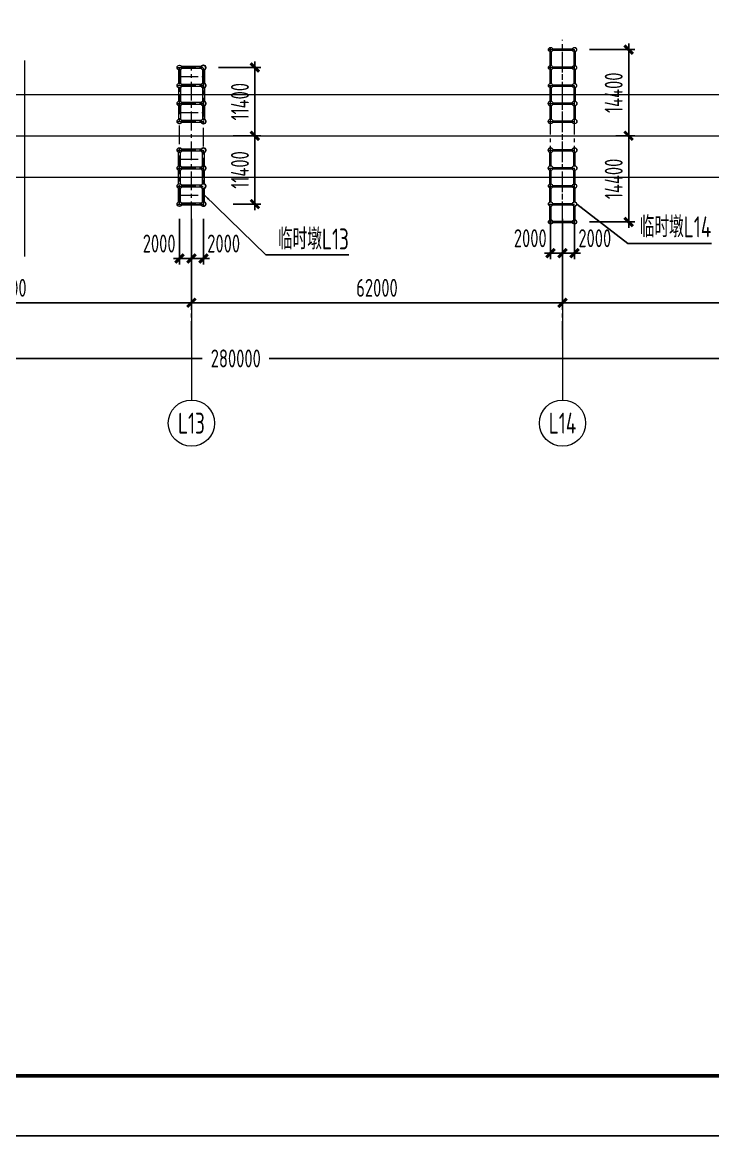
# Model space of a CAD drawing. Extents: x -2876908 to 633791, y -1383861 to 872234.
# Drawn here: x -252076 to -136731, y 278234 to 464302 of the extents above; entities that cross this region are included whole.
import ezdxf
from ezdxf.enums import TextEntityAlignment as Align

# ---------------------------------------------------------------- set-up
doc = ezdxf.new("R2010")
doc.units = 0
doc.header["$LTSCALE"] = 5
doc.header["$MEASUREMENT"] = 0
doc.linetypes.add('CENTER', pattern=[2, 1.25, -0.25, 0.25, -0.25])
doc.linetypes.add('DASHED', pattern=[0.75, 0.5, -0.25])
doc.layers.get('0').update_dxf_attribs({"linetype": 'CONTINUOUS', "lineweight": 25})
doc.layers.get('DEFPOINTS').update_dxf_attribs({"color": 35, "linetype": 'CONTINUOUS', "lineweight": 13})
for name, color, linetype, lineweight in [('1粗实线', 1, 'CONTINUOUS', 30), ('3中心线', 6, 'CENTER', 18), ('4虚线', 2, 'DASHED', 18), ('5标注', 3, 'CONTINUOUS', 15), ('6文本', 7, 'CONTINUOUS', 15), ('8轮廓线', 4, 'CONTINUOUS', 15), ('DIM', 3, 'CONTINUOUS', 0), ('HFZT', 5, 'CONTINUOUS', 15)]:
    doc.layers.add(name, color=color, linetype=linetype, lineweight=lineweight)
doc.layers.add('M_Prof', color=2, linetype='CONTINUOUS')
doc.styles.add('TSSD_Dimension', font='tssdeng.shx', dxfattribs={"width": 0.7, "bigfont": 'hztxt.shx'})
doc.styles.add('TSSD_NORM', font='tssdeng.shx', dxfattribs={"width": 0.7, "bigfont": 'hztxt.shx'})
doc.dimstyles.new('TSSD_100_100', dxfattribs={"dimtxt": 300, "dimasz": 100, "dimexe": 100, "dimexo": 250, "dimgap": 100, "dimtad": 1, "dimdec": 0, "dimzin": 0, "dimdsep": 46, "dimtxsty": 'TSSD_Dimension', "dimblk": 'ARCHTICK', "dimblk1": 'ARCHTICK', "dimblk2": 'ARCHTICK', "dimcen": 0, "dimdle": 100, "dimclrt": 7, "dimadec": 0, "dimazin": 0, "dimtfac": 1, "dimtdec": 0, "dimtix": 1, "dimtmove": 2, "dimatfit": 3, "dimfxl": 1, "dimtolj": 1, "dimtzin": 0, "dimarcsym": 0})

# ---------------------------------------------------------------- blocks, each defined once
blk = doc.blocks.new('图框')
blk.add_line((81210, -10000), (-1573790, -10000))
at = {"color": 7, "linetype": 'Continuous'}
blk.add_lwpolyline([(-1598790, -10000), (-1598790, 287000), (81210, 287000), (81210, -10000), (-1598790, -10000)], dxfattribs=at)
at = {"layer": '1粗实线', "color": 7, "linetype": 'Continuous', "const_width": 600}
blk.add_lwpolyline([(-1573790, 0), (-1573790, 277000), (71210, 277000), (71210, 0), (-1573790, 0)], dxfattribs=at)
at = {"layer": 'HFZT', "color": 2, "style": 'TSSD_NORM', "width": 0.7}
for tag, height, p in [('比例尺', 2500, (63962, 21000)), ('图号', 2500, (36224, 7000)), ('日期', 2500, (63962, 7000)), ('图名', 4000, (-19528, 4250))]:
    blk.add_attdef(tag, text='', height=height, dxfattribs=at).set_placement(p, align=Align.MIDDLE)
blk = doc.blocks.new('平面图')
at = {"layer": '3中心线'}
blk.add_line((-119151, -20194), (-119151, 12574), dxfattribs=at)
blk.add_lwpolyline([(-1432236, 0), (212764, 0)], dxfattribs=at)
at = {"layer": '8轮廓线'}
for points in [[(-1432236, 6900), (212764, 6900)], [(-1432236, -6900), (212764, -6900)]]:
    blk.add_lwpolyline(points, dxfattribs=at)
blk = doc.blocks.new('_ArchTick')
at = {"color": 0, "linetype": 'ByBlock', "const_width": 0.5}
blk.add_lwpolyline([(-0.71, -0.71), (0.71, 0.71)], dxfattribs=at)
blk = doc.blocks.new('*D71')
at = {"layer": 'DEFPOINTS', "color": 0, "transparency": 16777216}
for p in [(-223821, 433928), (-285821, 430928), (-223821, 417425)]:
    blk.add_point(p, dxfattribs=at)
at = {"layer": 'DIM', "color": 0, "lineweight": -2, "transparency": 16777216}
for p, q in [((-223821, 431428), (-223821, 416425)), ((-286821, 417425), (-222821, 417425))]:
    blk.add_line(p, q, dxfattribs=at)
at = {"layer": 'DIM', "color": 0, "linetype": 'ByBlock', "lineweight": -2, "transparency": 16777216}
blk.add_line((-285821, 428428), (-285821, 416425), dxfattribs=at)
at = {"layer": 'DIM', "color": 0, "lineweight": -2, "transparency": 16777216, "xscale": 1000, "yscale": 1000, "zscale": 1000, "rotation": 180}
blk.add_blockref('_ArchTick', (-285821, 417425), dxfattribs=at)
at = {"layer": 'DIM', "color": 0, "lineweight": -2, "transparency": 16777216, "xscale": 1000, "yscale": 1000, "zscale": 1000}
blk.add_blockref('_ArchTick', (-223821, 417425), dxfattribs=at)
at = {"layer": 'DIM', "color": 7, "transparency": 16777216, "insert": (-254821, 419925), "char_height": 3000, "attachment_point": 5, "style": 'TSSD_Dimension'}
blk.add_mtext('\\A1;62000', dxfattribs=at)
blk = doc.blocks.new('*D72')
at = {"layer": 'DEFPOINTS', "color": 0, "transparency": 16777216}
for p in [(-223821, 433928), (-161821, 430928), (-161821, 417425)]:
    blk.add_point(p, dxfattribs=at)
at = {"layer": 'DIM', "color": 0, "linetype": 'ByBlock', "lineweight": -2, "transparency": 16777216}
blk.add_line((-223821, 431428), (-223821, 416425), dxfattribs=at)
at = {"layer": 'DIM', "color": 0, "lineweight": -2, "transparency": 16777216}
for p, q in [((-161821, 428428), (-161821, 416425)), ((-224821, 417425), (-160821, 417425))]:
    blk.add_line(p, q, dxfattribs=at)
at = {"layer": 'DIM', "color": 0, "lineweight": -2, "transparency": 16777216, "xscale": 1000, "yscale": 1000, "zscale": 1000, "rotation": 180}
blk.add_blockref('_ArchTick', (-223821, 417425), dxfattribs=at)
at = {"layer": 'DIM', "color": 0, "lineweight": -2, "transparency": 16777216, "xscale": 1000, "yscale": 1000, "zscale": 1000}
blk.add_blockref('_ArchTick', (-161821, 417425), dxfattribs=at)
at = {"layer": 'DIM', "color": 7, "transparency": 16777216, "insert": (-192821, 419925), "char_height": 3000, "attachment_point": 5, "style": 'TSSD_Dimension'}
blk.add_mtext('\\A1;62000', dxfattribs=at)
blk = doc.blocks.new('*D73')
at = {"layer": 'DEFPOINTS', "color": 0, "transparency": 16777216}
for p in [(-161821, 430928), (-83821, 431020), (-83821, 417425)]:
    blk.add_point(p, dxfattribs=at)
at = {"layer": 'DIM', "color": 0, "linetype": 'ByBlock', "lineweight": -2, "transparency": 16777216}
blk.add_line((-161821, 428428), (-161821, 416425), dxfattribs=at)
at = {"layer": 'DIM', "color": 0, "lineweight": -2, "transparency": 16777216}
for p, q in [((-83821, 428520), (-83821, 416425)), ((-162821, 417425), (-82821, 417425))]:
    blk.add_line(p, q, dxfattribs=at)
at = {"layer": 'DIM', "color": 0, "lineweight": -2, "transparency": 16777216, "xscale": 1000, "yscale": 1000, "zscale": 1000, "rotation": 180}
blk.add_blockref('_ArchTick', (-161821, 417425), dxfattribs=at)
at = {"layer": 'DIM', "color": 0, "lineweight": -2, "transparency": 16777216, "xscale": 1000, "yscale": 1000, "zscale": 1000}
blk.add_blockref('_ArchTick', (-83821, 417425), dxfattribs=at)
at = {"layer": 'DIM', "color": 7, "transparency": 16777216, "insert": (-122821, 419925), "char_height": 3000, "attachment_point": 5, "style": 'TSSD_Dimension'}
blk.add_mtext('\\A1;78000', dxfattribs=at)
blk = doc.blocks.new('*D81')
at = {"layer": 'DEFPOINTS', "color": 0, "transparency": 16777216}
for p in [(-363821, 430928), (-83821, 431020), (-83821, 408125)]:
    blk.add_point(p, dxfattribs=at)
at = {"layer": 'DIM', "color": 0, "linetype": 'ByBlock', "lineweight": -2, "transparency": 16777216}
blk.add_line((-363821, 428428), (-363821, 407125), dxfattribs=at)
at = {"layer": 'DIM', "color": 0, "lineweight": -2, "transparency": 16777216}
for p, q in [((-83821, 428520), (-83821, 407125)), ((-364821, 408125), (-222014, 408125)), ((-82821, 408125), (-210806, 408125))]:
    blk.add_line(p, q, dxfattribs=at)
at = {"layer": 'DIM', "color": 0, "lineweight": -2, "transparency": 16777216, "xscale": 1000, "yscale": 1000, "zscale": 1000, "rotation": 180}
blk.add_blockref('_ArchTick', (-363821, 408125), dxfattribs=at)
at = {"layer": 'DIM', "color": 0, "lineweight": -2, "transparency": 16777216, "xscale": 1000, "yscale": 1000, "zscale": 1000}
blk.add_blockref('_ArchTick', (-83821, 408125), dxfattribs=at)
at = {"layer": 'DIM', "color": 7, "transparency": 16777216, "insert": (-216410, 408125), "char_height": 3000, "attachment_point": 5, "style": 'TSSD_Dimension'}
blk.add_mtext('\\A1;280000', dxfattribs=at)
blk = doc.blocks.new('F3T')
at = {"layer": '5标注'}
for p, q in [((-154808, 14863), (-154808, -408)), ((-92808, 14863), (-92808, -408))]:
    blk.add_line(p, q, dxfattribs=at)
for centre in [(-154808, -4271), (-92808, -4271)]:
    blk.add_circle(centre, 3863, dxfattribs=at)
at = {"layer": '5标注', "style": 'TSSD_NORM', "width": 0.7}
for s, p in [('L13', (-154808, -4278)), ('L14', (-92808, -4278))]:
    blk.add_text(s, height=3500, dxfattribs=at).set_placement(p, align=Align.MIDDLE_CENTER)
blk = doc.blocks.new('*D1835')
at = {"layer": 'DEFPOINTS', "color": 0, "transparency": 16777216}
for p in [(-219321, 445328), (-213214, 445328), (-219321, 433928)]:
    blk.add_point(p, dxfattribs=at)
at = {"layer": 'DIM', "color": 0, "lineweight": -2, "transparency": 16777216}
for p, q in [((-216821, 445328), (-212214, 445328)), ((-213214, 432928), (-213214, 446328))]:
    blk.add_line(p, q, dxfattribs=at)
at = {"layer": 'DIM', "color": 0, "linetype": 'ByBlock', "lineweight": -2, "transparency": 16777216}
blk.add_line((-216821, 433928), (-212214, 433928), dxfattribs=at)
at = {"layer": 'DIM', "color": 0, "lineweight": -2, "transparency": 16777216, "xscale": 1000, "yscale": 1000, "zscale": 1000}
for p, rotation in [((-213214, 445328), 90), ((-213214, 433928), 270)]:
    blk.add_blockref('_ArchTick', p, dxfattribs=dict(at, rotation=rotation))
at = {"layer": 'DIM', "color": 7, "transparency": 16777216, "insert": (-215714, 439628), "char_height": 3000, "attachment_point": 5, "rotation": 90, "style": 'TSSD_Dimension'}
blk.add_mtext('\\A1;11400', dxfattribs=at)
blk = doc.blocks.new('*D1836')
at = {"layer": 'DEFPOINTS', "color": 0, "transparency": 16777216}
for p in [(-225821, 433928), (-223821, 433928), (-223821, 424824)]:
    blk.add_point(p, dxfattribs=at)
at = {"layer": 'DIM', "color": 0, "linetype": 'ByBlock', "lineweight": -2, "transparency": 16777216}
blk.add_line((-225821, 431428), (-225821, 423824), dxfattribs=at)
at = {"layer": 'DIM', "color": 0, "lineweight": -2, "transparency": 16777216}
for p, q in [((-223821, 431428), (-223821, 423824)), ((-225821, 424824), (-226821, 424824)), ((-225821, 424824), (-223821, 424824)), ((-223821, 424824), (-222821, 424824))]:
    blk.add_line(p, q, dxfattribs=at)
at = {"layer": 'DIM', "color": 0, "lineweight": -2, "transparency": 16777216, "xscale": 1000, "yscale": 1000, "zscale": 1000}
blk.add_blockref('_ArchTick', (-225821, 424824), dxfattribs=at)
at = {"layer": 'DIM', "color": 0, "lineweight": -2, "transparency": 16777216, "xscale": 1000, "yscale": 1000, "zscale": 1000, "rotation": 180}
blk.add_blockref('_ArchTick', (-223821, 424824), dxfattribs=at)
at = {"layer": 'DIM', "color": 7, "transparency": 16777216, "insert": (-229210, 427324), "char_height": 3000, "attachment_point": 5, "style": 'TSSD_Dimension'}
blk.add_mtext('\\A1;2000', dxfattribs=at)
blk = doc.blocks.new('*D1837')
at = {"layer": 'DEFPOINTS', "color": 0, "transparency": 16777216}
for p in [(-223821, 433928), (-221821, 433928), (-221821, 424824)]:
    blk.add_point(p, dxfattribs=at)
at = {"layer": 'DIM', "color": 0, "linetype": 'ByBlock', "lineweight": -2, "transparency": 16777216}
blk.add_line((-223821, 431428), (-223821, 423824), dxfattribs=at)
at = {"layer": 'DIM', "color": 0, "lineweight": -2, "transparency": 16777216}
for p, q in [((-221821, 431428), (-221821, 423824)), ((-224821, 424824), (-220821, 424824))]:
    blk.add_line(p, q, dxfattribs=at)
at = {"layer": 'DIM', "color": 0, "lineweight": -2, "transparency": 16777216, "xscale": 1000, "yscale": 1000, "zscale": 1000, "rotation": 180}
blk.add_blockref('_ArchTick', (-223821, 424824), dxfattribs=at)
at = {"layer": 'DIM', "color": 0, "lineweight": -2, "transparency": 16777216, "xscale": 1000, "yscale": 1000, "zscale": 1000}
blk.add_blockref('_ArchTick', (-221821, 424824), dxfattribs=at)
at = {"layer": 'DIM', "color": 7, "transparency": 16777216, "insert": (-218433, 427324), "char_height": 3000, "attachment_point": 5, "style": 'TSSD_Dimension'}
blk.add_mtext('\\A1;2000', dxfattribs=at)
blk = doc.blocks.new('*D1844')
at = {"layer": 'DEFPOINTS', "color": 0, "transparency": 16777216}
for p in [(-221821, 456728), (-213214, 456728), (-216821, 445328)]:
    blk.add_point(p, dxfattribs=at)
at = {"layer": 'DIM', "color": 0, "lineweight": -2, "transparency": 16777216}
for p, q in [((-213214, 444328), (-213214, 457728)), ((-219321, 456728), (-212214, 456728))]:
    blk.add_line(p, q, dxfattribs=at)
at = {"layer": 'DIM', "color": 0, "linetype": 'ByBlock', "lineweight": -2, "transparency": 16777216}
blk.add_line((-214321, 445328), (-212214, 445328), dxfattribs=at)
at = {"layer": 'DIM', "color": 0, "lineweight": -2, "transparency": 16777216, "xscale": 1000, "yscale": 1000, "zscale": 1000}
for p, rotation in [((-213214, 456728), 90), ((-213214, 445328), 270)]:
    blk.add_blockref('_ArchTick', p, dxfattribs=dict(at, rotation=rotation))
at = {"layer": 'DIM', "color": 7, "transparency": 16777216, "insert": (-215714, 451028), "char_height": 3000, "attachment_point": 5, "rotation": 90, "style": 'TSSD_Dimension'}
blk.add_mtext('\\A1;11400', dxfattribs=at)
blk = doc.blocks.new('*D1875')
at = {"layer": 'DEFPOINTS', "color": 0, "transparency": 16777216}
for p in [(-163821, 433928), (-161821, 433928), (-161821, 425712)]:
    blk.add_point(p, dxfattribs=at)
at = {"layer": 'DIM', "color": 0, "linetype": 'ByBlock', "lineweight": -2, "transparency": 16777216}
blk.add_line((-163821, 431428), (-163821, 424712), dxfattribs=at)
at = {"layer": 'DIM', "color": 0, "lineweight": -2, "transparency": 16777216}
for p, q in [((-161821, 431428), (-161821, 424712)), ((-163821, 425712), (-164821, 425712)), ((-163821, 425712), (-161821, 425712)), ((-161821, 425712), (-160821, 425712))]:
    blk.add_line(p, q, dxfattribs=at)
at = {"layer": 'DIM', "color": 0, "lineweight": -2, "transparency": 16777216, "xscale": 1000, "yscale": 1000, "zscale": 1000}
blk.add_blockref('_ArchTick', (-163821, 425712), dxfattribs=at)
at = {"layer": 'DIM', "color": 0, "lineweight": -2, "transparency": 16777216, "xscale": 1000, "yscale": 1000, "zscale": 1000, "rotation": 180}
blk.add_blockref('_ArchTick', (-161821, 425712), dxfattribs=at)
at = {"layer": 'DIM', "color": 7, "transparency": 16777216, "insert": (-167210, 428212), "char_height": 3000, "attachment_point": 5, "style": 'TSSD_Dimension'}
blk.add_mtext('\\A1;2000', dxfattribs=at)
blk = doc.blocks.new('*D1876')
at = {"layer": 'DEFPOINTS', "color": 0, "transparency": 16777216}
for p in [(-161821, 433928), (-159821, 433928), (-159821, 425712)]:
    blk.add_point(p, dxfattribs=at)
at = {"layer": 'DIM', "color": 0, "linetype": 'ByBlock', "lineweight": -2, "transparency": 16777216}
blk.add_line((-161821, 431428), (-161821, 424712), dxfattribs=at)
at = {"layer": 'DIM', "color": 0, "lineweight": -2, "transparency": 16777216}
for p, q in [((-159821, 431428), (-159821, 424712)), ((-162821, 425712), (-158821, 425712))]:
    blk.add_line(p, q, dxfattribs=at)
at = {"layer": 'DIM', "color": 0, "lineweight": -2, "transparency": 16777216, "xscale": 1000, "yscale": 1000, "zscale": 1000, "rotation": 180}
blk.add_blockref('_ArchTick', (-161821, 425712), dxfattribs=at)
at = {"layer": 'DIM', "color": 0, "lineweight": -2, "transparency": 16777216, "xscale": 1000, "yscale": 1000, "zscale": 1000}
blk.add_blockref('_ArchTick', (-159821, 425712), dxfattribs=at)
at = {"layer": 'DIM', "color": 7, "transparency": 16777216, "insert": (-156433, 428212), "char_height": 3000, "attachment_point": 5, "style": 'TSSD_Dimension'}
blk.add_mtext('\\A1;2000', dxfattribs=at)
blk = doc.blocks.new('*D1883')
at = {"layer": 'DEFPOINTS', "color": 0, "transparency": 16777216}
for p in [(-155400, 445328), (-150770, 445328), (-159821, 430928)]:
    blk.add_point(p, dxfattribs=at)
at = {"layer": 'DIM', "color": 0, "lineweight": -2, "transparency": 16777216}
for p, q in [((-152900, 445328), (-149770, 445328)), ((-150770, 429928), (-150770, 446328))]:
    blk.add_line(p, q, dxfattribs=at)
at = {"layer": 'DIM', "color": 0, "linetype": 'ByBlock', "lineweight": -2, "transparency": 16777216}
blk.add_line((-157321, 430928), (-149770, 430928), dxfattribs=at)
at = {"layer": 'DIM', "color": 0, "lineweight": -2, "transparency": 16777216, "xscale": 1000, "yscale": 1000, "zscale": 1000}
for p, rotation in [((-150770, 445328), 90), ((-150770, 430928), 270)]:
    blk.add_blockref('_ArchTick', p, dxfattribs=dict(at, rotation=rotation))
at = {"layer": 'DIM', "color": 7, "transparency": 16777216, "insert": (-153270, 438128), "char_height": 3000, "attachment_point": 5, "rotation": 90, "style": 'TSSD_Dimension'}
blk.add_mtext('\\A1;14400', dxfattribs=at)
blk = doc.blocks.new('*D1884')
at = {"layer": 'DEFPOINTS', "color": 0, "transparency": 16777216}
for p in [(-159821, 459728), (-150770, 459728), (-155400, 445328)]:
    blk.add_point(p, dxfattribs=at)
at = {"layer": 'DIM', "color": 0, "lineweight": -2, "transparency": 16777216}
for p, q in [((-157321, 459728), (-149770, 459728)), ((-150770, 444328), (-150770, 460728))]:
    blk.add_line(p, q, dxfattribs=at)
at = {"layer": 'DIM', "color": 0, "linetype": 'ByBlock', "lineweight": -2, "transparency": 16777216}
blk.add_line((-152900, 445328), (-149770, 445328), dxfattribs=at)
at = {"layer": 'DIM', "color": 0, "lineweight": -2, "transparency": 16777216, "xscale": 1000, "yscale": 1000, "zscale": 1000}
for p, rotation in [((-150770, 459728), 90), ((-150770, 445328), 270)]:
    blk.add_blockref('_ArchTick', p, dxfattribs=dict(at, rotation=rotation))
at = {"layer": 'DIM', "color": 7, "transparency": 16777216, "insert": (-153270, 452528), "char_height": 3000, "attachment_point": 5, "rotation": 90, "style": 'TSSD_Dimension'}
blk.add_mtext('\\A1;14400', dxfattribs=at)

msp = doc.modelspace()

# ---------------------------------------------------------------- linework, layer by layer
at = {"layer": '3中心线', "ltscale": 500}
for p, q in [((-164221.087, 459727.767), (-159421.087, 459727.767)), ((-163821.087, 430527.773), (-163821.087, 460042.767)), ((-161821.087, 411240.199), (-161821.087, 461380.235)), ((-161821.087, 430927.773), (-161821.087, 459727.767)), ((-159821.087, 430527.773), (-159821.087, 459727.767)), ((-226221.088, 456727.767), (-221421.088, 456727.767)), ((-225821.088, 433927.773), (-225821.088, 456727.767)), ((-223821.088, 411240.199), (-223821.088, 456727.767)), ((-221821.088, 433527.773), (-221821.088, 456727.767)), ((-164221.087, 456727.767), (-159421.087, 456727.767)), ((-225821.088, 455227.767), (-221821.088, 455227.767)), ((-226221.088, 453727.767), (-221421.088, 453727.767)), ((-225821.088, 452227.767), (-221821.088, 452227.767)), ((-164221.087, 453727.767), (-159421.087, 453727.767)), ((-226221.088, 450727.767), (-221421.088, 450727.767)), ((-164221.087, 450727.767), (-159421.087, 450727.767)), ((-225821.088, 449227.767), (-221821.088, 449227.767)), ((-226221.088, 447727.767), (-221421.088, 447727.767)), ((-164221.087, 447727.767), (-159421.087, 447727.767)), ((-226221.088, 442927.773), (-221421.088, 442927.773)), ((-164221.087, 442927.773), (-159421.087, 442927.773)), ((-225821.088, 441427.773), (-221821.088, 441427.773)), ((-226221.088, 439927.773), (-221421.088, 439927.773)), ((-164221.087, 439927.773), (-159421.087, 439927.773)), ((-225821.088, 438427.773), (-221821.088, 438427.773)), ((-226221.088, 436927.773), (-221421.088, 436927.773)), ((-225821.088, 435427.773), (-221821.088, 435427.773)), ((-164221.087, 436927.773), (-159421.087, 436927.773)), ((-226221.088, 433927.773), (-221421.088, 433927.773)), ((-164221.087, 433927.773), (-159421.087, 433927.773)), ((-164221.087, 430927.773), (-159421.087, 430927.773))]:
    msp.add_line(p, q, dxfattribs=at)
at = {"layer": '4虚线', "ltscale": 500}
for p, q in [((-163476.286, 459831.267), (-160165.888, 459831.267)), ((-163476.286, 459624.267), (-160165.888, 459624.267)), ((-163924.587, 459382.966), (-163924.587, 457072.568)), ((-163717.587, 459382.966), (-163717.587, 457072.568)), ((-159924.587, 459382.966), (-159924.587, 457072.568)), ((-159717.587, 459382.966), (-159717.587, 457072.568)), ((-225975.588, 456358.809), (-225975.588, 454096.725)), ((-225666.588, 456358.809), (-225666.588, 454096.725)), ((-222190.045, 456882.267), (-225452.13, 456882.267)), ((-222190.045, 456573.267), (-225452.13, 456573.267)), ((-221975.588, 456358.809), (-221975.588, 454096.725)), ((-221666.588, 456358.809), (-221666.588, 454096.725)), ((-163924.587, 456382.966), (-163924.587, 454072.568)), ((-163717.587, 456382.966), (-163717.587, 454072.568)), ((-163476.286, 456831.267), (-160165.888, 456831.267)), ((-163476.286, 456624.267), (-160165.888, 456624.267)), ((-159924.587, 456382.966), (-159924.587, 454072.568)), ((-159717.587, 456382.966), (-159717.587, 454072.568)), ((-225975.588, 453358.809), (-225975.588, 451096.725)), ((-225666.588, 453358.809), (-225666.588, 451096.725)), ((-222190.045, 453882.267), (-225452.13, 453882.267)), ((-222190.045, 453573.267), (-225452.13, 453573.267)), ((-221975.588, 453358.809), (-221975.588, 451096.725)), ((-221666.588, 453358.809), (-221666.588, 451096.725)), ((-163924.587, 453382.966), (-163924.587, 451114.145)), ((-163717.587, 453382.966), (-163717.587, 451114.145)), ((-163476.286, 453831.267), (-160165.888, 453831.267)), ((-163476.286, 453624.267), (-160165.888, 453624.267)), ((-159924.587, 453382.966), (-159924.587, 451114.145)), ((-159717.587, 453382.966), (-159717.587, 451114.145)), ((-225975.588, 450358.809), (-225975.588, 448096.725)), ((-225666.588, 450358.809), (-225666.588, 448096.725)), ((-222190.045, 450882.267), (-225452.13, 450882.267)), ((-222190.045, 450573.267), (-225452.13, 450573.267)), ((-221975.588, 450358.809), (-221975.588, 448096.725)), ((-221666.588, 450358.809), (-221666.588, 448096.725)), ((-163924.587, 450341.389), (-163924.587, 448114.145)), ((-163717.587, 450341.389), (-163717.587, 448114.145)), ((-163434.71, 450831.267), (-160207.465, 450831.267)), ((-163434.71, 450624.267), (-160207.465, 450624.267)), ((-159924.587, 450341.389), (-159924.587, 448114.145)), ((-159717.587, 450341.389), (-159717.587, 448114.145)), ((-222190.045, 447882.267), (-225452.13, 447882.267)), ((-222190.045, 447573.267), (-225452.13, 447573.267)), ((-163434.71, 447831.267), (-160207.465, 447831.267)), ((-163434.71, 447624.267), (-160207.465, 447624.267)), ((-222190.045, 443082.273), (-225452.13, 443082.273)), ((-163434.71, 443031.273), (-160207.465, 443031.273)), ((-225975.588, 440296.731), (-225975.588, 442558.816)), ((-225666.588, 440296.731), (-225666.588, 442558.816)), ((-222190.045, 442773.273), (-225452.13, 442773.273)), ((-221975.588, 440296.731), (-221975.588, 442558.816)), ((-221666.588, 440296.731), (-221666.588, 442558.816)), ((-163924.587, 440314.151), (-163924.587, 442541.395)), ((-163717.587, 440314.151), (-163717.587, 442541.395)), ((-163434.71, 442824.273), (-160207.465, 442824.273)), ((-159924.587, 440314.151), (-159924.587, 442541.395)), ((-159717.587, 440314.151), (-159717.587, 442541.395)), ((-225975.588, 437296.731), (-225975.588, 439558.816)), ((-225666.588, 437296.731), (-225666.588, 439558.816)), ((-222190.045, 440082.273), (-225452.13, 440082.273)), ((-222190.045, 439773.273), (-225452.13, 439773.273)), ((-221975.588, 437296.731), (-221975.588, 439558.816)), ((-221666.588, 437296.731), (-221666.588, 439558.816)), ((-163924.587, 437272.574), (-163924.587, 439541.395)), ((-163717.587, 437272.574), (-163717.587, 439541.395)), ((-163434.71, 440031.273), (-160207.465, 440031.273)), ((-163434.71, 439824.273), (-160207.465, 439824.273)), ((-159924.587, 437272.574), (-159924.587, 439541.395)), ((-159717.587, 437272.574), (-159717.587, 439541.395)), ((-225975.588, 434296.731), (-225975.588, 436558.816)), ((-225666.588, 434296.731), (-225666.588, 436558.816)), ((-222190.045, 437082.273), (-225452.13, 437082.273)), ((-222190.045, 436773.273), (-225452.13, 436773.273)), ((-221975.588, 434296.731), (-221975.588, 436558.816)), ((-221666.588, 434296.731), (-221666.588, 436558.816)), ((-163924.587, 434272.574), (-163924.587, 436582.972)), ((-163717.587, 434272.574), (-163717.587, 436582.972)), ((-163476.286, 437031.273), (-160165.888, 437031.273)), ((-163476.286, 436824.273), (-160165.888, 436824.273)), ((-159924.587, 434272.574), (-159924.587, 436582.972)), ((-159717.587, 434272.574), (-159717.587, 436582.972)), ((-222190.045, 434082.273), (-225452.13, 434082.273)), ((-222190.045, 433773.273), (-225452.13, 433773.273)), ((-163924.587, 431272.574), (-163924.587, 433582.972)), ((-163717.587, 431272.574), (-163717.587, 433582.972)), ((-163476.286, 434031.273), (-160165.888, 434031.273)), ((-163476.286, 433824.273), (-160165.888, 433824.273)), ((-159924.587, 431272.574), (-159924.587, 433582.972)), ((-159717.587, 431272.574), (-159717.587, 433582.972)), ((-163476.286, 431031.273), (-160165.888, 431031.273)), ((-163476.286, 430824.273), (-160165.888, 430824.273))]:
    msp.add_line(p, q, dxfattribs=at)
for centre in [(-225821.088, 456727.767), (-225821.088, 453727.767), (-225821.088, 450727.767), (-225821.088, 447727.767), (-225821.088, 442927.773), (-225821.088, 439927.773), (-225821.088, 436927.773), (-225821.088, 433927.773)]:
    msp.add_circle(centre, 384, dxfattribs=at)
at = {"layer": '8轮廓线'}
for p, q in [((-163478.145, 459837.267), (-160164.03, 459837.267)), ((-163478.145, 459618.267), (-160164.03, 459618.267)), ((-163930.587, 459384.824), (-163930.587, 457070.71)), ((-163711.587, 459384.824), (-163711.587, 457070.71)), ((-159930.587, 459384.824), (-159930.587, 457070.71)), ((-159711.587, 459384.824), (-159711.587, 457070.71)), ((-225983.588, 456362.262), (-225983.588, 454093.272)), ((-225658.588, 456362.262), (-225658.588, 454093.272)), ((-222186.592, 456890.267), (-225455.583, 456890.267)), ((-222186.592, 456565.267), (-225455.583, 456565.267)), ((-221983.588, 456362.262), (-221983.588, 454093.272)), ((-221658.588, 456362.262), (-221658.588, 454093.272)), ((-163930.587, 456384.824), (-163930.587, 454070.71)), ((-163711.587, 456384.824), (-163711.587, 454070.71)), ((-163478.145, 456837.267), (-160164.03, 456837.267)), ((-163478.145, 456618.267), (-160164.03, 456618.267)), ((-159930.587, 456384.824), (-159930.587, 454070.71)), ((-159711.587, 456384.824), (-159711.587, 454070.71)), ((-225983.588, 453362.262), (-225983.588, 451093.272)), ((-225658.588, 453362.262), (-225658.588, 451093.272)), ((-222186.592, 453890.267), (-225455.583, 453890.267)), ((-222186.592, 453565.267), (-225455.583, 453565.267)), ((-221983.588, 453362.262), (-221983.588, 451093.272)), ((-221658.588, 453362.262), (-221658.588, 451093.272)), ((-163930.587, 453384.824), (-163930.587, 451112.487)), ((-163711.587, 453384.824), (-163711.587, 451112.487)), ((-163478.145, 453837.267), (-160164.03, 453837.267)), ((-163478.145, 453618.267), (-160164.03, 453618.267)), ((-159930.587, 453384.824), (-159930.587, 451112.487)), ((-159711.587, 453384.824), (-159711.587, 451112.487)), ((-225983.588, 450362.262), (-225983.588, 448093.272)), ((-225658.588, 450362.262), (-225658.588, 448093.272)), ((-222186.592, 450890.267), (-225455.583, 450890.267)), ((-222186.592, 450565.267), (-225455.583, 450565.267)), ((-221983.588, 450362.262), (-221983.588, 448093.272)), ((-221658.588, 450362.262), (-221658.588, 448093.272)), ((-163930.587, 450343.047), (-163930.587, 448112.487)), ((-163711.587, 450343.047), (-163711.587, 448112.487)), ((-163436.367, 450837.267), (-160205.808, 450837.267)), ((-163436.367, 450618.267), (-160205.808, 450618.267)), ((-159930.587, 450343.047), (-159930.587, 448112.487)), ((-159711.587, 450343.047), (-159711.587, 448112.487)), ((-222186.592, 447890.267), (-225455.583, 447890.267)), ((-222186.592, 447565.267), (-225455.583, 447565.267)), ((-163436.367, 447837.267), (-160205.808, 447837.267)), ((-163436.367, 447618.267), (-160205.808, 447618.267)), ((-222186.592, 443090.273), (-225455.583, 443090.273)), ((-163436.367, 443037.273), (-160205.808, 443037.273)), ((-225983.588, 440293.278), (-225983.588, 442562.268)), ((-225658.588, 440293.278), (-225658.588, 442562.268)), ((-222186.592, 442765.273), (-225455.583, 442765.273)), ((-221983.588, 440293.278), (-221983.588, 442562.268)), ((-221658.588, 440293.278), (-221658.588, 442562.268)), ((-163930.587, 440312.494), (-163930.587, 442543.053)), ((-163711.587, 440312.494), (-163711.587, 442543.053)), ((-163436.367, 442818.273), (-160205.808, 442818.273)), ((-159930.587, 440312.494), (-159930.587, 442543.053)), ((-159711.587, 440312.494), (-159711.587, 442543.053)), ((-225983.588, 437293.278), (-225983.588, 439562.268)), ((-225658.588, 437293.278), (-225658.588, 439562.268)), ((-222186.592, 440090.273), (-225455.583, 440090.273)), ((-222186.592, 439765.273), (-225455.583, 439765.273)), ((-221983.588, 437293.278), (-221983.588, 439562.268)), ((-221658.588, 437293.278), (-221658.588, 439562.268)), ((-163930.587, 437270.716), (-163930.587, 439543.053)), ((-163711.587, 437270.716), (-163711.587, 439543.053)), ((-163436.367, 440037.273), (-160205.808, 440037.273)), ((-163436.367, 439818.273), (-160205.808, 439818.273)), ((-159930.587, 437270.716), (-159930.587, 439543.053)), ((-159711.587, 437270.716), (-159711.587, 439543.053)), ((-225983.588, 434293.278), (-225983.588, 436562.268)), ((-225658.588, 434293.278), (-225658.588, 436562.268)), ((-222186.592, 437090.273), (-225455.583, 437090.273)), ((-222186.592, 436765.273), (-225455.583, 436765.273)), ((-221983.588, 434293.278), (-221983.588, 436562.268)), ((-221658.588, 434293.278), (-221658.588, 436562.268)), ((-163930.587, 434270.716), (-163930.587, 436584.83)), ((-163711.587, 434270.716), (-163711.587, 436584.83)), ((-163478.145, 437037.273), (-160164.03, 437037.273)), ((-163478.145, 436818.273), (-160164.03, 436818.273)), ((-159930.587, 434270.716), (-159930.587, 436584.83)), ((-159711.587, 434270.716), (-159711.587, 436584.83)), ((-222186.592, 434090.273), (-225455.583, 434090.273)), ((-222186.592, 433765.273), (-225455.583, 433765.273)), ((-163930.587, 431270.716), (-163930.587, 433584.83)), ((-163711.587, 431270.716), (-163711.587, 433584.83)), ((-163478.145, 434037.273), (-160164.03, 434037.273)), ((-163478.145, 433818.273), (-160164.03, 433818.273)), ((-159930.587, 431270.716), (-159930.587, 433584.83)), ((-159711.587, 431270.716), (-159711.587, 433584.83)), ((-163478.145, 431037.273), (-160164.03, 431037.273)), ((-163478.145, 430818.273), (-160164.03, 430818.273))]:
    msp.add_line(p, q, dxfattribs=at)
for centre, radius in [((-163821.087, 459727.767), 360), ((-163821.087, 459727.767), 350), ((-159821.087, 459727.767), 360), ((-159821.087, 459727.767), 350), ((-225821.088, 456727.767), 400), ((-221821.088, 456727.767), 400), ((-163821.087, 456727.767), 360), ((-163821.087, 456727.767), 350), ((-159821.087, 456727.767), 360), ((-159821.087, 456727.767), 350), ((-225821.088, 453727.767), 400), ((-221821.088, 453727.767), 400), ((-163821.087, 453727.767), 360), ((-163821.087, 453727.767), 350), ((-159821.087, 453727.767), 360), ((-159821.087, 453727.767), 350), ((-225821.088, 450727.767), 400), ((-221821.088, 450727.767), 400), ((-163821.087, 450727.767), 400), ((-163821.087, 450727.767), 390), ((-159821.087, 450727.767), 400), ((-159821.087, 450727.767), 390), ((-225821.088, 447727.767), 400), ((-221821.088, 447727.767), 400), ((-163821.087, 447727.767), 400), ((-163821.087, 447727.767), 390), ((-159821.087, 447727.767), 400), ((-159821.087, 447727.767), 390), ((-225821.088, 442927.773), 400), ((-221821.088, 442927.773), 400), ((-163821.087, 442927.773), 400), ((-163821.087, 442927.773), 390), ((-159821.087, 442927.773), 400), ((-159821.087, 442927.773), 390), ((-225821.088, 439927.773), 400), ((-221821.088, 439927.773), 400), ((-163821.087, 439927.773), 400), ((-163821.087, 439927.773), 390), ((-159821.087, 439927.773), 400), ((-159821.087, 439927.773), 390), ((-225821.088, 436927.773), 400), ((-221821.088, 436927.773), 400), ((-163821.087, 436927.773), 360), ((-163821.087, 436927.773), 350), ((-159821.087, 436927.773), 360), ((-159821.087, 436927.773), 350), ((-225821.088, 433927.773), 400), ((-221821.088, 433927.773), 400), ((-163821.087, 433927.773), 360), ((-163821.087, 433927.773), 350), ((-159821.087, 433927.773), 360), ((-159821.087, 433927.773), 350), ((-163821.087, 430927.773), 360), ((-163821.087, 430927.773), 350), ((-159821.087, 430927.773), 360), ((-159821.087, 430927.773), 350)]:
    msp.add_circle(centre, radius, dxfattribs=at)
at = {"layer": 'M_Prof'}
for centre in [(-221821.088, 456727.767), (-221821.088, 453727.767), (-221821.088, 450727.767), (-221821.088, 447727.767), (-221821.088, 442927.773), (-221821.088, 439927.773), (-221821.088, 436927.773), (-221821.088, 433927.773)]:
    msp.add_circle(centre, 384, dxfattribs=at)

# ---------------------------------------------------------------- block references
msp.add_blockref('图框', (9028.284, 288233.761))
at = {"layer": '3中心线', "ltscale": 500}
msp.add_blockref('平面图', (-132525.75, 445327.77), dxfattribs=at)
at = {"layer": 'DIM'}
msp.add_blockref('F3T', (-69012.9, 401585.03), dxfattribs=at)

# ---------------------------------------------------------------- texts
at = {"layer": '6文本', "char_height": 3500, "attachment_point": 7, "style": 'TSSD_NORM'}
for s, insert in [('临时墩L14', (-148922.363, 428349.846, 40.489)), ('临时墩L13', (-209365.508, 426330.279, 40.489))]:
    msp.add_mtext(s, dxfattribs=dict(at, insert=insert))

# ---------------------------------------------------------------- dimensions: what is measured, and where the dimension line sits
at = {"layer": 'DIM'}
for base, p1, p2, picture, middle in [((-150770.183, 459727.767), (-155399.708, 445327.77), (-159821.087, 459727.767), '*D1884', (-153270.183, 452527.769)), ((-213213.573, 456727.767), (-216821.088, 445327.77), (-221821.088, 456727.767), '*D1844', (-215713.573, 451027.769)), ((-213213.573, 445327.77), (-219321.088, 433927.773), (-219321.088, 445327.77), '*D1835', (-215713.573, 439627.772)), ((-150770.183, 445327.77), (-159821.087, 430927.773), (-155399.708, 445327.77), '*D1883', (-153270.183, 438127.772))]:
    dim = msp.add_linear_dim(base=base, p1=p1, p2=p2, angle=90, dimstyle='TSSD_100_100', override={"dimtxt": 3000, "dimasz": 1000, "dimexe": 1000, "dimexo": 2500, "dimgap": 1000, "dimdle": 1000}, dxfattribs=at)
    dim.commit()
    dim.dimension.update_dxf_attribs({"geometry": picture, "text_midpoint": middle})
for base, p1, p2, picture, middle in [((-223821.088, 417424.65), (-285821.088, 430927.77), (-223821.088, 433927.77), '*D71', (-254821.088, 419924.65)), ((-161821.087, 417424.65), (-223821.088, 433927.77), (-161821.087, 430927.77), '*D72', (-192821.088, 419924.65)), ((-83821.088, 417424.65), (-161821.087, 430927.77), (-83821.088, 431019.823), '*D73', (-122821.087, 419924.65))]:
    dim = msp.add_linear_dim(base=base, p1=p1, p2=p2, dimstyle='TSSD_100_100', override={"dimtxt": 3000, "dimasz": 1000, "dimexe": 1000, "dimexo": 2500, "dimgap": 1000, "dimdle": 1000}, dxfattribs=at)
    dim.commit()
    dim.dimension.update_dxf_attribs({"geometry": picture, "text_midpoint": middle})
for base, p1, p2, picture, middle in [((-223821.088, 424823.667), (-225821.088, 433927.773), (-223821.088, 433927.773), '*D1836', (-229209.549, 427323.667)), ((-221821.088, 424823.667), (-223821.088, 433927.773), (-221821.088, 433927.773), '*D1837', (-218432.626, 427323.667)), ((-161821.087, 425712.334), (-163821.087, 433927.773), (-161821.087, 433927.773), '*D1875', (-167209.549, 428212.334)), ((-159821.087, 425712.334), (-161821.087, 433927.773), (-159821.087, 433927.773), '*D1876', (-156432.626, 428212.334)), ((-83821.088, 408124.878), (-363821.145, 430927.77), (-83821.088, 431019.823), '*D81', (-216409.839, 408124.878))]:
    dim = msp.add_linear_dim(base=base, p1=p1, p2=p2, dimstyle='TSSD_100_100', override={"dimtxt": 3000, "dimasz": 1000, "dimexe": 1000, "dimexo": 2500, "dimgap": 1000, "dimdle": 1000}, dxfattribs=at)
    dim.commit()
    dim.dimension.update_dxf_attribs({"geometry": picture, "text_midpoint": middle, "dimtype": 160})

# ---------------------------------------------------------------- leaders
at = {"layer": 'DIM', "annotation_type": 0, "has_hookline": 1, "hookline_direction": 0}
for points, text_width in [([(-221658.588, 435427.773, 40.489), (-211365.508, 425434.483, 40.489), (-210365.508, 425434.483, 40.489)], 11866.399), ([(-159437.087, 433927.77, 40.489), (-150922.363, 427349.846, 40.489), (-149922.363, 427349.846, 40.489)], 11960.63)]:
    msp.add_leader(points, dimstyle='TSSD_100_100', override={"dimtxt": 3000, "dimasz": 1000, "dimexe": 1000, "dimexo": 2500, "dimgap": 1000, "dimdle": 1000}, dxfattribs=dict(at, text_width=text_width))

doc.saveas('drawing.dxf')
